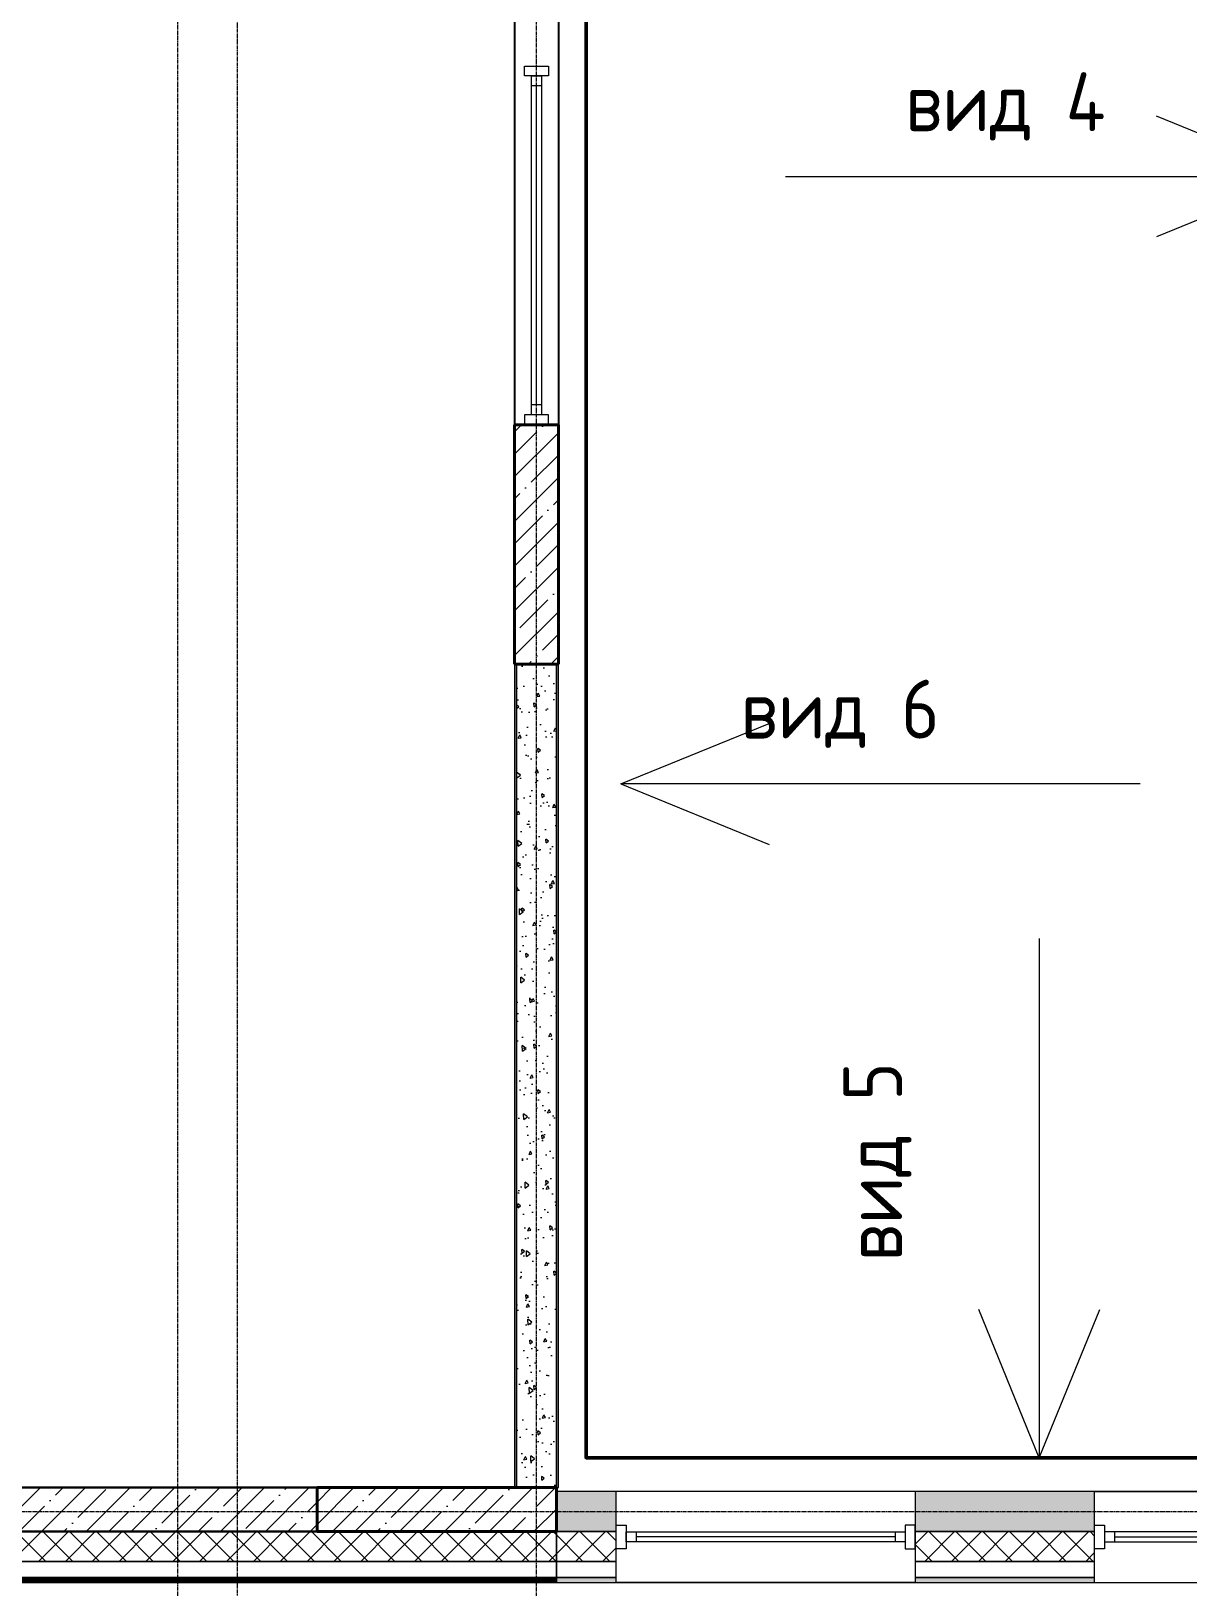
# Model space of a CAD drawing. Header units: millimetres. Extents: x -24360 to 609566, y -391049 to 148426.
# Drawn here: x 199295 to 205097, y -924 to 6879 of the extents above; entities that cross this region are included whole.
import ezdxf

# ---------------------------------------------------------------- set-up
doc = ezdxf.new("R2010")
doc.units = ezdxf.units.MM
doc.linetypes.add('CENTER2', pattern=[28.575, 19.05, -3.175, 3.175, -3.175])
doc.linetypes.add('HIDDEN2', pattern=[4.7625, 3.175, -1.5875])
for name, color, linetype, lineweight in [('A-Wall_Материал_Газоблок_Контур', 250, 'Continuous', 0), ('АР_Колонны', 70, 'Continuous', 30), ('АР_Окна', 4, 'Continuous', 5), ('АР_Стены ЖБ', 7, 'Continuous', 30), ('АР_Стены ПЕНОблок', 52, 'Continuous', 20), ('АР_Тонкая', 254, 'Continuous', 5), ('АР_Утеплитель', 31, 'Continuous', 0), ('АР_Штриховка', 8, 'Continuous', 0), ('Основные линии', 7, 'Continuous', 30), ('Размеры', 7, 'Continuous', 15)]:
    doc.layers.add(name, color=color, linetype=linetype, lineweight=lineweight)
for name, color, linetype, lineweight, true_color in [('АР_Оси_РД_100', 7, 'Continuous', 0, 0x525252), ('РД_Витраж_вн', 7, 'Continuous', 25, 0x148aff), ('РД_проем_инж перемыч_фахверк', 7, 'Continuous', 18, 0xff1f1f)]:
    doc.layers.add(name, color=color, linetype=linetype, lineweight=lineweight, true_color=true_color)
doc.layers.add('РД_Проем', color=230, linetype='Continuous', lineweight=0, plot=False)
doc.styles.add('СПДС', font='isocpeur.ttf', dxfattribs={"width": 0.9})

msp = doc.modelspace()

# ---------------------------------------------------------------- hatches: boundary and pattern name
at = {"layer": 'АР_Штриховка', "linetype": 'Continuous', "lineweight": 5, "true_color": 0x000000}
h = msp.add_hatch(dxfattribs=at)
h.set_pattern_fill('ANSI35', color=18, scale=25, style=0)
h.set_pattern_definition([(45, (194029.4, -14045.81), (-112.2532, 112.2532), []), (45, (194141.65, -14045.81), (-112.2532, 112.2532), [198.4375, -39.6875, 0, -39.6875])])
h.paths.add_polyline_path([(201939.4, 4904.189), (201719.4, 4904.189), (201719.4, 3704.189), (201939.4, 3704.189)], flags=0)
at = {"layer": 'АР_Штриховка', "linetype": 'Continuous', "lineweight": 0, "true_color": 0x000000}
h = msp.add_hatch(dxfattribs=at)
h.set_pattern_fill('AR-CONC', color=18, angle=45, style=0)
h.set_pattern_definition([(95, (194029.4, -14045.81), (140.0947, 117.5534), [19.05, -209.55]), (40, (194029.4, -14045.81), (-160.0185, 110.1767), [15.24, -167.6406]), (145.4514, (194041.07, -14036.02), (-19.9238, 227.7301), [16.19, -178.0902]), (91.1842, (193993.48, -14009.9), (221.4102, 161.9534), [28.575, -314.325]), (141.6356, (194011.93, -13996.4), (-7.0866, 342.8268), [24.285, -267.1356]), (36.1842, (193993.48, -14009.9), (-7.0866, 342.8268), [22.86, -251.4597]), (66, (194020.42, -14000.91), (179.52, 34.8951), [19.05, -209.55]), (11, (194020.42, -14000.91), (-86.54, 173.9412), [15.24, -167.64]), (116.4514, (194035.38, -13998), (92.98, 208.8363), [16.19, -178.09]), (82.5, (194029.4, -14045.81), (-57.60547, 61.97341), [0, -165.608, 0, -170.18, 0, -168.275]), (52.5, (194029.4, -14045.81), (-23.58973, 118.087), [0, -97.028, 0, -161.798, 0, -64.135]), (12.5, (193989.35, -14085.86), (99.92786, 91.8262), [0, -63.5, 0, -198.12, 0, -262.89]), (2.5, (193971.39, -14103.82), (86.7639, 122.7224), [0, -82.55, 0, -131.572, 0, -186.69])])
h.paths.add_polyline_path([(201729.4, -425.811), (201929.4, -425.811), (201929.4, 3704.189), (201729.4, 3704.189)], flags=0)
at = {"layer": 'АР_Штриховка', "linetype": 'Continuous', "lineweight": 5, "true_color": 0x000000}
h = msp.add_hatch(dxfattribs=at)
h.set_pattern_fill('ANSI35', color=18, scale=25, style=0)
h.set_pattern_definition([(45, (194029.4, -14045.81), (-112.2532, 112.2532), []), (45, (194141.65, -14045.81), (-112.2532, 112.2532), [198.4375, -39.6875, 0, -39.6875])])
h.paths.add_polyline_path([(194149.4, -425.811), (194149.4, -645.811), (200729.4, -645.811), (200729.4, -425.811)], flags=0)
h = msp.add_hatch(dxfattribs=at)
h.set_pattern_fill('ANSI35', color=18, scale=25, style=0)
h.set_pattern_definition([(45, (194029.4, -14045.81), (-112.2532, 112.2532), []), (45, (194141.65, -14045.81), (-112.2532, 112.2532), [198.4375, -39.6875, 0, -39.6875])])
h.paths.add_polyline_path([(201929.4, -645.811), (201929.4, -425.811), (200729.4, -425.811), (200729.4, -645.811)], flags=0)
at = {"layer": 'АР_Штриховка', "linetype": 'Continuous', "lineweight": 0, "true_color": 0x000000}
h = msp.add_hatch(dxfattribs=at)
h.set_pattern_fill('AR-CONC', color=18, angle=-360, style=0)
h.set_pattern_definition([(50, (194029.4, -14045.81), (182.1847, -15.9391), [19.05, -209.55]), (355, (194029.4, -14045.81), (-35.2434, 191.0568), [15.24, -167.6406]), (100.45144, (194044.58, -14047.14), (146.9412, 175.1178), [16.19, -178.0902]), (46.1842, (194029.4, -13995), (271.079, -42.0423), [28.575, -314.325]), (96.6356, (194052, -13998.51), (237.4041, 247.4261), [24.285, -267.1356]), (351.1842, (194029.4, -13995), (237.4041, 247.426), [22.86, -251.4597]), (21, (194054.8, -14007.71), (151.6144, -102.2652), [19.05, -209.55]), (326, (194054.8, -14007.71), (61.802, 184.188), [15.24, -167.64]), (71.45144, (194067.43, -14016.23), (213.4164, 81.9228), [16.19, -178.0899]), (37.5, (194029.4, -14045.81), (3.0886, 84.55504), [0, -165.608, 0, -170.18, 0, -168.275]), (7.5, (194029.4, -14045.81), (66.81966, 100.18057), [0, -97.028, 0, -161.798, 0, -64.135]), (327.5, (193972.76, -14045.81), (135.5906, -5.72874), [0, -63.5, 0, -198.12, 0, -262.89]), (317.5, (193947.36, -14045.81), (148.1292, 25.4265), [0, -82.55, 0, -131.572, 0, -186.69])])
h.paths.add_polyline_path([(220829.4, -645.811), (220829.4, -445.811), (220229.4, -445.811), (220229.4, -645.811)], flags=0)
h.paths.add_polyline_path([(218129.4, -645.811), (218129.4, -445.811), (217229.398, -445.811), (217229.398, -645.811)], flags=0)
h.paths.add_polyline_path([(213929.398, -645.811), (213929.398, -445.811), (213029.4, -445.811), (213029.4, -645.811)], flags=0)
h.paths.add_polyline_path([(211829.4, -645.811), (211829.4, -445.811), (210629.4, -445.811), (210629.4, -645.811)], flags=0)
h.paths.add_polyline_path([(207329.4, -645.811), (207329.4, -445.811), (205829.4, -445.811), (205829.4, -645.811)], flags=0)
h.paths.add_polyline_path([(204629.4, -645.811), (204629.4, -445.811), (203729.4, -445.811), (203729.4, -645.811)], flags=0)
h.paths.add_polyline_path([(202229.4, -645.811), (202229.4, -445.811), (201929.4, -445.811), (201929.4, -645.811)], flags=0)
h = msp.add_hatch(dxfattribs=at)
h.set_pattern_fill('ANSI37', color=18, scale=30, angle=-360, style=0)
h.set_pattern_definition([(45, (194029.4, -14045.81), (-67.3519, 67.3519), []), (135, (194029.4, -14045.81), (-67.3519, -67.3519), [])])
h.paths.add_polyline_path([(201929.4, -795.811), (201929.4, -645.811), (193929.4, -645.811), (193779.4, -795.811)], flags=0)
h = msp.add_hatch(dxfattribs=at)
h.set_pattern_fill('ANSI37', color=18, scale=30, angle=-360, style=0)
h.set_pattern_definition([(45, (194029.4, -14045.81), (-67.35192, 67.35192), []), (135, (194029.4, -14045.81), (-67.35192, -67.35192), [])])
h.paths.add_polyline_path([(220829.4, -795.811), (220829.4, -645.811), (220229.4, -645.811), (220229.4, -795.811)], flags=0)
h.paths.add_polyline_path([(218129.4, -795.811), (218129.4, -645.811), (217229.398, -645.811), (217229.398, -795.811)], flags=0)
h.paths.add_polyline_path([(213929.398, -795.811), (213929.398, -645.811), (213029.4, -645.811), (213029.4, -795.811)], flags=0)
h.paths.add_polyline_path([(211829.4, -795.811), (211829.4, -645.811), (210629.4, -645.811), (210629.4, -795.811)], flags=0)
h.paths.add_polyline_path([(207329.4, -795.811), (207329.4, -645.811), (205829.4, -645.811), (205829.4, -795.811)], flags=0)
h.paths.add_polyline_path([(204629.4, -795.811), (204629.4, -645.811), (203729.4, -645.811), (203729.4, -795.811)], flags=0)
h.paths.add_polyline_path([(202229.4, -795.811), (202229.4, -645.811), (201929.4, -645.811), (201929.4, -795.811)], flags=0)
h = msp.add_hatch(dxfattribs=at)
h.set_pattern_fill('_U', color=18, angle=-360, style=0, pattern_type=0)
h.set_pattern_definition([(360, (194029.3997, -14045.8112), (0, 1), [])])
h.paths.add_polyline_path([(201929.4, -900.811), (201929.4, -875.811), (193699.4, -875.811), (193674.4, -900.811)], flags=0)
h = msp.add_hatch(dxfattribs=at)
h.set_pattern_fill('_U', color=18, angle=-360, style=0, pattern_type=0)
h.set_pattern_definition([(360, (194029.3997, -14045.8112), (4e-16, 1), [])])
h.paths.add_polyline_path([(220829.4, -900.811), (220829.4, -875.811), (220229.4, -875.811), (220229.4, -900.811)], flags=0)
h.paths.add_polyline_path([(218129.4, -900.811), (218129.4, -875.811), (217229.398, -875.811), (217229.398, -900.811)], flags=0)
h.paths.add_polyline_path([(213929.398, -900.811), (213929.398, -875.811), (213029.4, -875.811), (213029.4, -900.811)], flags=0)
h.paths.add_polyline_path([(211829.4, -900.811), (211829.4, -875.811), (210629.4, -875.811), (210629.4, -900.811)], flags=0)
h.paths.add_polyline_path([(207329.4, -900.811), (207329.4, -875.811), (205829.4, -875.811), (205829.4, -900.811)], flags=0)
h.paths.add_polyline_path([(204629.4, -900.811), (204629.4, -875.811), (203729.4, -875.811), (203729.4, -900.811)], flags=0)
h.paths.add_polyline_path([(202229.4, -900.811), (202229.4, -875.811), (201929.4, -875.811), (201929.4, -900.811)], flags=0)

# ---------------------------------------------------------------- linework, layer by layer
at = {"color": 1, "lineweight": 50}
msp.add_lwpolyline([(206042.4, -275.811), (202078.4, -275.811), (202078.4, 9068.189), (202078.4, 9068.189), (194369.596, 9075.338), (194369.596, 12354.189), (202136.4, 12354.189), (202136.4, 24447.189), (205929.4, 24447.189), (205935.661, 19894.309), (205113.4, 19894.309), (205113.4, 18084.189), (205113.4, 11048.189), (214583.4, 11048.189), (214549.4, 12020.189), (220516.4, 12020.189), (220516.4, 11607.189), (221261.4, 11607.189), (221261.4, 8031.189), (220463.4, 8031.189), (220463.4, 7654.189), (205935.4, 7654.189), (205935.4, -275.811)], dxfattribs=at)
at = {"layer": 'A-Wall_Материал_Газоблок_Контур', "color": 18, "linetype": 'Continuous', "lineweight": 0, "true_color": 0x000000}
for p, q in [((203729.4, -445.811), (202229.4, -445.811)), ((205829.4, -445.811), (204629.4, -445.811)), ((202229.4, -900.811), (203729.4, -900.811)), ((204629.4, -900.811), (205829.4, -900.811))]:
    msp.add_line(p, q, dxfattribs=at)
at = {"layer": 'АР_Колонны', "color": 18, "linetype": 'HIDDEN2', "lineweight": 25, "true_color": 0x000000}
for p, q in [((201719.4, 4904.189), (201939.4, 4904.189)), ((201719.4, 3704.189), (201719.4, 4904.189)), ((201939.4, 4904.189), (201939.4, 3704.189)), ((201939.4, 3704.189), (201719.4, 3704.189)), ((200729.4, -425.811), (201929.4, -425.811)), ((200729.4, -645.811), (200729.4, -425.811)), ((201929.4, -425.811), (201929.4, -645.811)), ((201929.4, -645.811), (200729.4, -645.811))]:
    msp.add_line(p, q, dxfattribs=at)
at = {"layer": 'АР_Колонны', "color": 18, "linetype": 'Continuous', "lineweight": 30, "true_color": 0x000000}
for p, q in [((201719.4, 4904.189), (201719.4, 3704.189)), ((201939.4, 4904.189), (201719.4, 4904.189)), ((201939.4, 3704.189), (201939.4, 4904.189)), ((201719.4, 3704.189), (201939.4, 3704.189)), ((200729.4, -425.811), (200729.4, -645.811)), ((201929.4, -425.811), (200729.4, -425.811)), ((201929.4, -645.811), (201929.4, -425.811)), ((200729.4, -645.811), (201929.4, -645.811))]:
    msp.add_line(p, q, dxfattribs=at)
at = {"layer": 'АР_Окна', "color": 18, "linetype": 'Continuous', "lineweight": 5, "true_color": 0x000000}
for p, q in [((201719.4, 4904.189), (201719.4, 6704.189)), ((201939.4, 4904.189), (201939.4, 6704.189)), ((201854.4, 6604.189), (201804.4, 6604.189)), ((201829.4, 5004.189), (201829.4, 6604.189)), ((201854.4, 5004.189), (201804.4, 5004.189)), ((203729.4, -445.811), (202229.4, -445.811)), ((204629.4, -445.811), (205829.4, -445.811)), ((202329.4, -648.311), (202329.4, -698.311)), ((203629.4, -673.311), (202329.4, -673.311)), ((203629.4, -648.311), (203629.4, -698.311)), ((204729.4, -648.311), (204729.4, -698.311)), ((204729.4, -673.311), (205729.4, -673.311)), ((203729.4, -900.811), (202229.4, -900.811)), ((204629.4, -900.811), (205829.4, -900.811))]:
    msp.add_line(p, q, dxfattribs=at)
for points in [[(201769.4, 6654.189), (201769.4, 6704.189), (201889.4, 6704.189), (201889.4, 6654.189)], [(201854.4, 4954.189), (201804.4, 4954.189), (201804.4, 6654.189), (201854.4, 6654.189)], [(201769.4, 4954.189), (201769.4, 4904.189), (201889.4, 4904.189), (201889.4, 4954.189)], [(202279.4, -733.311), (202229.4, -733.311), (202229.4, -613.311), (202279.4, -613.311)], [(203679.4, -733.311), (203729.4, -733.311), (203729.4, -613.311), (203679.4, -613.311)], [(204679.4, -733.311), (204629.4, -733.311), (204629.4, -613.311), (204679.4, -613.311)], [(203679.4, -648.311), (203679.4, -698.311), (202279.4, -698.311), (202279.4, -648.311)], [(204679.4, -648.311), (204679.4, -698.311), (205779.4, -698.311), (205779.4, -648.311)]]:
    msp.add_lwpolyline(points, close=True, dxfattribs=at)
at = {"layer": 'АР_Оси_РД_100', "linetype": 'CENTER2'}
msp.add_line((188074.442, -545.811), (223584.4, -545.811), dxfattribs=at)
for points in [[(201829.4, -4259.177), (201829.4, 30354.189)], [(200029.4, 28854.189), (200029.4, -4298.736)], [(200329.4, -4300.007), (200329.4, 28854.189)]]:
    msp.add_lwpolyline(points, dxfattribs=at)
at = {"layer": 'АР_Стены ЖБ', "color": 18, "linetype": 'Continuous', "lineweight": 40, "true_color": 0x000000}
for p, q in [((201939.4, 4904.189), (201719.4, 4904.189)), ((201719.4, 4904.189), (201719.4, 3704.189)), ((201939.4, 3704.189), (201939.4, 4904.189)), ((201719.4, 3704.189), (201939.4, 3704.189)), ((201929.4, -425.811), (200729.4, -425.811)), ((200729.4, -425.811), (200729.4, -645.811)), ((201929.4, -645.811), (201929.4, -425.811)), ((200729.4, -645.811), (201929.4, -645.811))]:
    msp.add_line(p, q, dxfattribs=at)
at = {"layer": 'АР_Стены ЖБ', "color": 18, "linetype": 'Continuous', "lineweight": 30, "true_color": 0x000000}
for p, q in [((200729.4, -425.811), (194149.4, -425.811)), ((200729.4, -645.811), (200729.4, -425.811)), ((194149.4, -645.811), (200729.4, -645.811))]:
    msp.add_line(p, q, dxfattribs=at)
at = {"layer": 'АР_Стены ПЕНОблок', "color": 18, "linetype": 'Continuous', "lineweight": 20, "true_color": 0x000000}
for p, q in [((201929.4, 3704.189), (201729.4, 3704.189)), ((201729.4, 3704.189), (201729.4, -425.811)), ((201929.4, -425.811), (201929.4, 3704.189)), ((201729.4, -425.811), (201929.4, -425.811)), ((202229.4, -445.811), (201929.4, -445.811)), ((201929.4, -445.811), (201929.4, -645.811)), ((202229.4, -645.811), (202229.4, -445.811)), ((204629.4, -445.811), (203729.4, -445.811)), ((203729.4, -445.811), (203729.4, -645.811)), ((204629.4, -645.811), (204629.4, -445.811)), ((201929.4, -645.811), (202229.4, -645.811)), ((203729.4, -645.811), (204629.4, -645.811))]:
    msp.add_line(p, q, dxfattribs=at)
at = {"layer": 'АР_Тонкая', "color": 18, "linetype": 'Continuous', "lineweight": 0, "true_color": 0x000000}
for p, q in [((201729.4, 3704.189), (201719.4, 3704.189)), ((201719.4, 3704.189), (201719.4, -425.811)), ((201729.4, -425.811), (201729.4, 3704.189)), ((201939.4, 3704.189), (201929.4, 3704.189)), ((201929.4, 3704.189), (201929.4, -425.811)), ((201939.4, -425.811), (201939.4, 3704.189)), ((201719.4, -425.811), (201729.4, -425.811)), ((201929.4, -425.811), (201939.4, -425.811))]:
    msp.add_line(p, q, dxfattribs=at)
at = {"layer": 'АР_Тонкая', "color": 18, "linetype": 'Continuous', "lineweight": 5, "true_color": 0x000000}
for p, q in [((201929.4, -795.811), (193779.4, -795.811)), ((202229.4, -795.811), (201929.4, -795.811)), ((201929.4, -795.811), (201929.4, -875.811)), ((201929.4, -875.811), (201929.4, -795.811)), ((202229.4, -875.811), (202229.4, -795.811)), ((204629.4, -795.811), (203729.4, -795.811)), ((203729.4, -795.811), (203729.4, -875.811)), ((204629.4, -875.811), (204629.4, -795.811)), ((193674.4, -900.811), (201929.4, -900.811)), ((193699.4, -875.811), (201929.4, -875.811)), ((201929.4, -875.811), (193699.4, -875.811)), ((201929.4, -875.811), (202229.4, -875.811)), ((202229.4, -875.811), (201929.4, -875.811)), ((201929.4, -875.811), (201929.4, -900.811)), ((201929.4, -900.811), (201929.4, -875.811)), ((201929.4, -900.811), (202229.4, -900.811)), ((202229.4, -900.811), (202229.4, -875.811)), ((203729.4, -875.811), (204629.4, -875.811)), ((204629.4, -875.811), (203729.4, -875.811)), ((203729.4, -875.811), (203729.4, -900.811)), ((203729.4, -900.811), (204629.4, -900.811)), ((204629.4, -900.811), (204629.4, -875.811))]:
    msp.add_line(p, q, dxfattribs=at)
at = {"layer": 'АР_Утеплитель', "color": 18, "linetype": 'Continuous', "lineweight": 0, "true_color": 0x000000}
for p, q in [((201929.4, -645.811), (193929.4, -645.811)), ((202229.4, -645.811), (201929.4, -645.811)), ((201929.4, -645.811), (201929.4, -795.811)), ((201929.4, -795.811), (201929.4, -645.811)), ((202229.4, -795.811), (202229.4, -645.811)), ((204629.4, -645.811), (203729.4, -645.811)), ((203729.4, -645.811), (203729.4, -795.811)), ((204629.4, -795.811), (204629.4, -645.811)), ((193779.4, -795.811), (201929.4, -795.811)), ((201929.4, -795.811), (202229.4, -795.811)), ((203729.4, -795.811), (204629.4, -795.811))]:
    msp.add_line(p, q, dxfattribs=at)
at = {"layer": 'Размеры'}
for points in [[(205682.49, 6149.874), (204939.317, 6453.149)], [(203078.401, 6149.874), (205682.49, 6149.874)], [(205682.49, 6149.874), (204939.317, 5846.599)], [(202253.296, 3103.716), (202996.469, 3406.991)], [(204857.384, 3103.716), (202253.296, 3103.716)], [(202253.296, 3103.716), (202996.469, 2800.442)], [(204351.591, 2328.277), (204351.591, -275.811)], [(204351.591, -275.811), (204048.316, 467.362)], [(204351.591, -275.811), (204654.866, 467.362)]]:
    msp.add_lwpolyline(points, dxfattribs=at)
at = {"layer": 'РД_Витраж_вн', "color": 18, "linetype": 'Continuous', "lineweight": 25, "true_color": 0x000000}
for p, q in [((201719.4, 7804.189), (201719.4, 4904.189)), ((201939.4, 7804.189), (201939.4, 4904.189))]:
    msp.add_line(p, q, dxfattribs=at)
at = {"layer": 'РД_Проем', "color": 18, "linetype": 'Continuous', "lineweight": 0, "true_color": 0x000000}
for p, q in [((201719.4, 7804.189), (201719.4, 4904.189)), ((201939.4, 7804.189), (201939.4, 4904.189))]:
    msp.add_line(p, q, dxfattribs=at)
at = {"layer": 'РД_проем_инж перемыч_фахверк', "color": 18, "linetype": 'Continuous', "lineweight": 18, "true_color": 0x000000}
for p, q in [((201719.4, 7804.189), (201719.4, 4904.189)), ((201939.4, 7804.189), (201939.4, 4904.189))]:
    msp.add_line(p, q, dxfattribs=at)

# ---------------------------------------------------------------- texts
at = {"layer": 'Основные линии', "char_height": 295.2401, "attachment_point": 1, "style": 'СПДС'}
for s, insert in [('вид 4', (203679.258, 6672.527)), ('вид 6', (202854.153, 3626.369))]:
    msp.add_mtext_dynamic_manual_height_columns(s, width=1990.98948, gutter_width=991.045, heights=[0], dxfattribs=dict(at, insert=insert))
at = {"layer": 'Основные линии', "insert": (203368.786, 709.19), "char_height": 295.2401, "attachment_point": 1, "rotation": 90, "style": 'СПДС'}
msp.add_mtext_dynamic_manual_height_columns('вид 5', width=1990.98948, gutter_width=991.045, heights=[0], dxfattribs=at)

doc.saveas('drawing.dxf')
